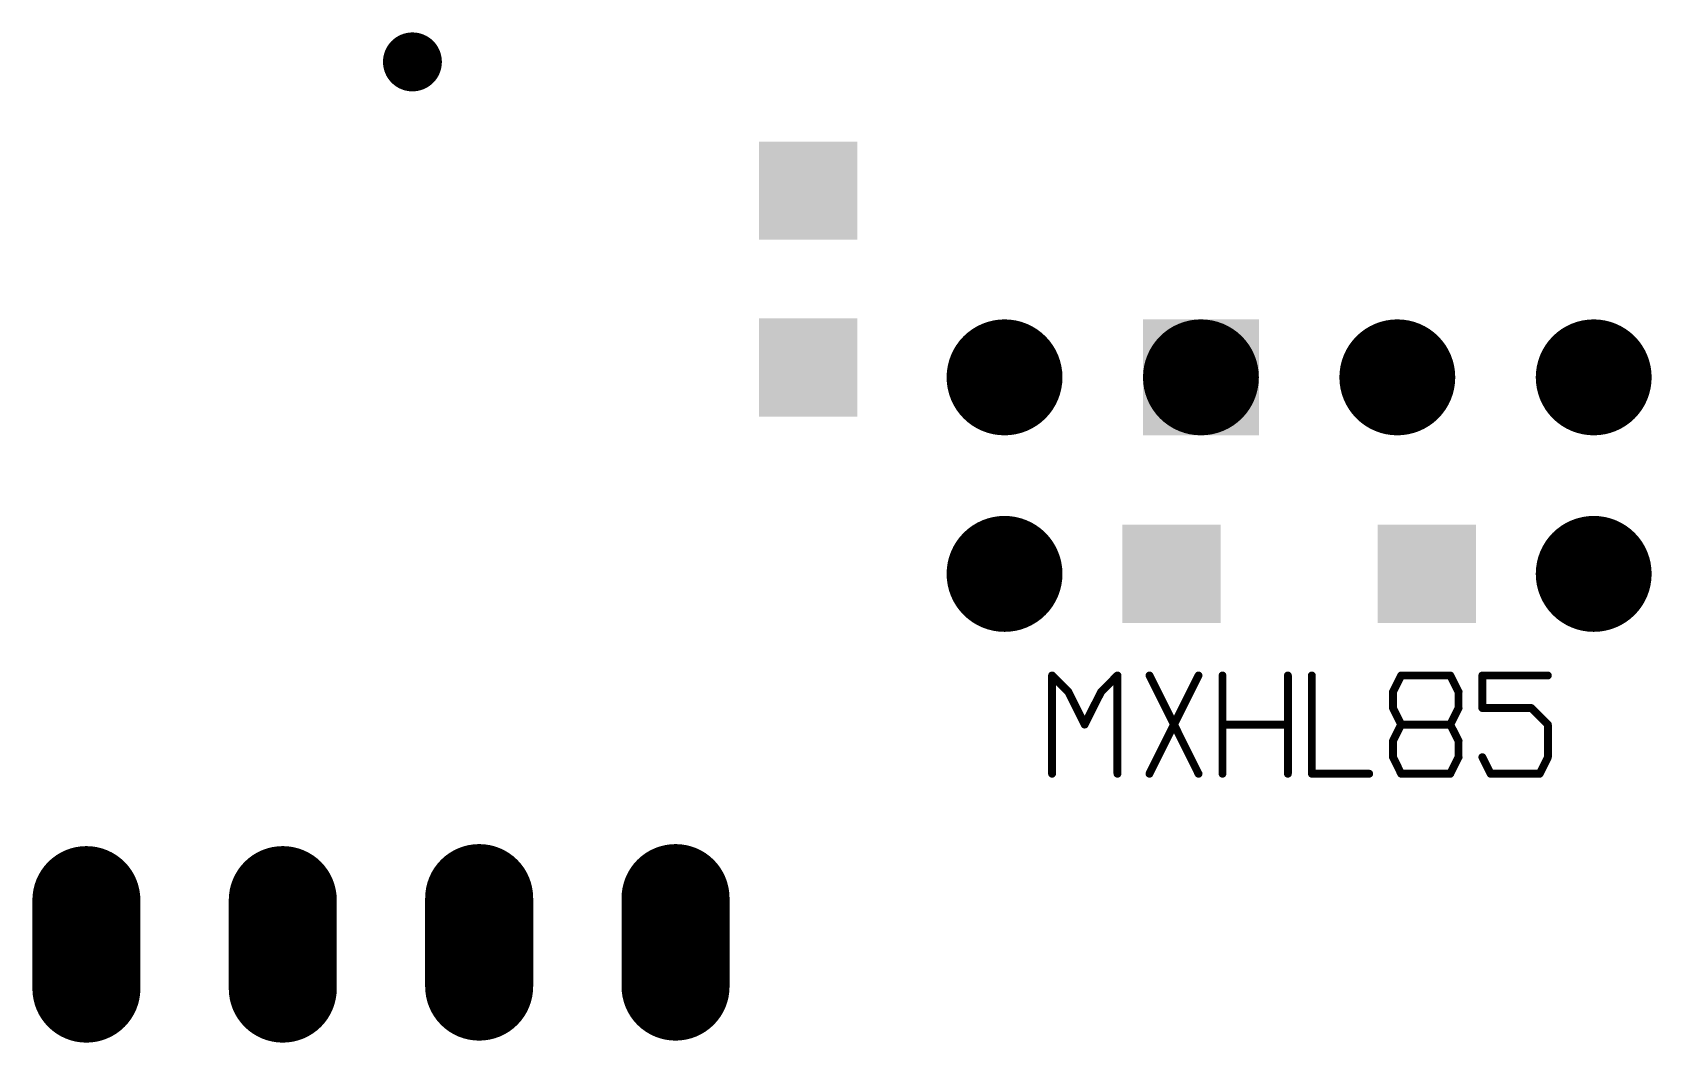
# Model space of a CAD drawing. Header units: millimetres. Extents: x 451 to 799, y 260 to 388.
# Drawn here: x 734.73 to 755.67, y 357.31 to 370.37 of the extents above; entities that cross this region are included whole.
import ezdxf

# ---------------------------------------------------------------- set-up
doc = ezdxf.new("R2010")
doc.units = ezdxf.units.MM
for name, color, linetype in [('3_A_', 4, 'Continuous'), ('4_A_', 54, 'Continuous'), ('5_A_', 7, 'Continuous'), ('8_A_', 3, 'Continuous')]:
    doc.layers.add(name, color=color, linetype=linetype)

# ---------------------------------------------------------------- blocks, each defined once
blk = doc.blocks.new('D10OBLONG1_397X2_54', base_point=(0.6985, 1.27))
blk.add_lwpolyline([(0.34925, 0.6985, 0.6985, 0.6985, 1), (1.04775, 0.6985, 0.6985, 0.6985, 0), (1.04775, 1.8415, 0.6985, 0.6985, 1), (0.34925, 1.8415, 0.6985, 0.6985, 0), (0.34925, 0.6985, 0.6985, 0.6985, 0)], format="xyseb")
blk = doc.blocks.new('D24ROUND1_4986X1_4986')
blk.add_lwpolyline([(0.37465, 0, 0.7493, 0.7493, 1), (-0.37465, 0, 0.7493, 0.7493, 1), (0.37465, 0, 0.7493, 0.7493, 0)], format="xyseb")
blk = doc.blocks.new('D35ROUND0_762X0_762')
blk.add_lwpolyline([(0.1905, 0, 0.381, 0.381, 1), (-0.1905, 0, 0.381, 0.381, 1), (0.1905, 0, 0.381, 0.381, 0)], format="xyseb")
blk = doc.blocks.new('D16SQUARE1_27X1_27')
blk.add_solid([(-0.635, -0.635), (0.635, -0.635), (-0.635, 0.635), (0.635, 0.635)])
blk = doc.blocks.new('D41SQUARE1_4986X1_4986')
blk.add_solid([(-0.7493, -0.7493), (0.7493, -0.7493), (-0.7493, 0.7493), (0.7493, 0.7493)])
blk = doc.blocks.new('D47ROUND0_381X0_381')
blk.add_lwpolyline([(0.09525, 0, 0.1905, 0.1905, 1), (-0.09525, 0, 0.1905, 0.1905, 1), (0.09525, 0, 0.1905, 0.1905, 0)], format="xyseb")

msp = doc.modelspace()

# ---------------------------------------------------------------- linework, layer by layer
at = {"layer": '5_A_'}
for points in [[(748.128, 361.843, 0.102, 0.102, 0), (747.917, 362.054, 0.102, 0.102, 0)], [(747.917, 362.054, 0.102, 0.102, 0), (747.917, 360.784, 0.102, 0.102, 0)], [(748.763, 362.054, 0.102, 0.102, 0), (748.552, 361.843, 0.102, 0.102, 0)], [(748.763, 360.784, 0.102, 0.102, 0), (748.763, 362.054, 0.102, 0.102, 0)], [(749.812, 360.784, 0.102, 0.102, 0), (749.177, 362.054, 0.102, 0.102, 0)], [(749.812, 362.054, 0.102, 0.102, 0), (749.177, 360.784, 0.102, 0.102, 0)], [(750.122, 360.784, 0.102, 0.102, 0), (750.122, 362.054, 0.102, 0.102, 0)], [(750.968, 360.784, 0.102, 0.102, 0), (750.968, 362.054, 0.102, 0.102, 0)], [(751.278, 360.784, 0.102, 0.102, 0), (751.278, 362.054, 0.102, 0.102, 0)], [(752.433, 362.054, 0.102, 0.102, 0), (752.327, 361.843, 0.102, 0.102, 0)], [(753.068, 362.054, 0.102, 0.102, 0), (752.433, 362.054, 0.102, 0.102, 0)], [(753.175, 361.843, 0.102, 0.102, 0), (753.068, 362.054, 0.102, 0.102, 0)], [(753.482, 361.633, 0.102, 0.102, 0), (753.482, 362.054, 0.102, 0.102, 0)], [(753.482, 362.054, 0.102, 0.102, 0), (754.331, 362.054, 0.102, 0.102, 0)], [(748.339, 361.419, 0.102, 0.102, 0), (748.128, 361.843, 0.102, 0.102, 0)], [(748.552, 361.843, 0.102, 0.102, 0), (748.339, 361.419, 0.102, 0.102, 0)], [(752.327, 361.843, 0.102, 0.102, 0), (752.327, 361.633, 0.102, 0.102, 0)], [(753.175, 361.633, 0.102, 0.102, 0), (753.175, 361.843, 0.102, 0.102, 0)], [(752.327, 361.633, 0.102, 0.102, 0), (752.433, 361.419, 0.102, 0.102, 0)], [(753.068, 361.419, 0.102, 0.102, 0), (753.175, 361.633, 0.102, 0.102, 0)], [(754.117, 361.633, 0.102, 0.102, 0), (753.482, 361.633, 0.102, 0.102, 0)], [(754.331, 361.419, 0.102, 0.102, 0), (754.117, 361.633, 0.102, 0.102, 0)], [(750.968, 361.419, 0.102, 0.102, 0), (750.122, 361.419, 0.102, 0.102, 0)], [(752.327, 361.208, 0.102, 0.102, 0), (752.433, 361.419, 0.102, 0.102, 0)], [(752.433, 361.419, 0.102, 0.102, 0), (753.068, 361.419, 0.102, 0.102, 0)], [(753.068, 361.419, 0.102, 0.102, 0), (753.175, 361.208, 0.102, 0.102, 0)], [(754.331, 360.998, 0.102, 0.102, 0), (754.331, 361.419, 0.102, 0.102, 0)], [(752.327, 360.998, 0.102, 0.102, 0), (752.327, 361.208, 0.102, 0.102, 0)], [(753.175, 361.208, 0.102, 0.102, 0), (753.175, 360.998, 0.102, 0.102, 0)], [(752.433, 360.784, 0.102, 0.102, 0), (752.327, 360.998, 0.102, 0.102, 0)], [(753.175, 360.998, 0.102, 0.102, 0), (753.068, 360.784, 0.102, 0.102, 0)], [(753.482, 360.998, 0.102, 0.102, 0), (753.589, 360.784, 0.102, 0.102, 0)], [(754.224, 360.784, 0.102, 0.102, 0), (754.331, 360.998, 0.102, 0.102, 0)], [(752.019, 360.784, 0.102, 0.102, 0), (751.278, 360.784, 0.102, 0.102, 0)], [(753.068, 360.784, 0.102, 0.102, 0), (752.433, 360.784, 0.102, 0.102, 0)], [(753.589, 360.784, 0.102, 0.102, 0), (754.224, 360.784, 0.102, 0.102, 0)]]:
    msp.add_lwpolyline(points, format="xyseb", dxfattribs=at)
for points in [[(747.892, 362.054, 0.0508, 0.0508, 1), (747.943, 362.054, 0.0508, 0.0508, 1), (747.892, 362.054, 0.0508, 0.0508, 0)], [(747.892, 362.054, 0.0508, 0.0508, 1), (747.943, 362.054, 0.0508, 0.0508, 1), (747.892, 362.054, 0.0508, 0.0508, 0)], [(747.892, 362.054, 0.0508, 0.0508, 1), (747.943, 362.054, 0.0508, 0.0508, 1), (747.892, 362.054, 0.0508, 0.0508, 0)], [(748.738, 362.054, 0.0508, 0.0508, 1), (748.789, 362.054, 0.0508, 0.0508, 1), (748.738, 362.054, 0.0508, 0.0508, 0)], [(748.738, 362.054, 0.0508, 0.0508, 1), (748.789, 362.054, 0.0508, 0.0508, 1), (748.738, 362.054, 0.0508, 0.0508, 0)], [(748.738, 362.054, 0.0508, 0.0508, 1), (748.789, 362.054, 0.0508, 0.0508, 1), (748.738, 362.054, 0.0508, 0.0508, 0)], [(749.152, 362.054, 0.0508, 0.0508, 1), (749.203, 362.054, 0.0508, 0.0508, 1), (749.152, 362.054, 0.0508, 0.0508, 0)], [(749.152, 362.054, 0.0508, 0.0508, 1), (749.203, 362.054, 0.0508, 0.0508, 1), (749.152, 362.054, 0.0508, 0.0508, 0)], [(749.787, 362.054, 0.0508, 0.0508, 1), (749.838, 362.054, 0.0508, 0.0508, 1), (749.787, 362.054, 0.0508, 0.0508, 0)], [(750.097, 362.054, 0.0508, 0.0508, 1), (750.147, 362.054, 0.0508, 0.0508, 1), (750.097, 362.054, 0.0508, 0.0508, 0)], [(750.097, 362.054, 0.0508, 0.0508, 1), (750.147, 362.054, 0.0508, 0.0508, 1), (750.097, 362.054, 0.0508, 0.0508, 0)], [(750.942, 362.054, 0.0508, 0.0508, 1), (750.993, 362.054, 0.0508, 0.0508, 1), (750.942, 362.054, 0.0508, 0.0508, 0)], [(750.942, 362.054, 0.0508, 0.0508, 1), (750.993, 362.054, 0.0508, 0.0508, 1), (750.942, 362.054, 0.0508, 0.0508, 0)], [(751.252, 362.054, 0.0508, 0.0508, 1), (751.303, 362.054, 0.0508, 0.0508, 1), (751.252, 362.054, 0.0508, 0.0508, 0)], [(751.252, 362.054, 0.0508, 0.0508, 1), (751.303, 362.054, 0.0508, 0.0508, 1), (751.252, 362.054, 0.0508, 0.0508, 0)], [(752.408, 362.054, 0.0508, 0.0508, 1), (752.459, 362.054, 0.0508, 0.0508, 1), (752.408, 362.054, 0.0508, 0.0508, 0)], [(752.408, 362.054, 0.0508, 0.0508, 1), (752.459, 362.054, 0.0508, 0.0508, 1), (752.408, 362.054, 0.0508, 0.0508, 0)], [(752.408, 362.054, 0.0508, 0.0508, 1), (752.459, 362.054, 0.0508, 0.0508, 1), (752.408, 362.054, 0.0508, 0.0508, 0)], [(753.043, 362.054, 0.0508, 0.0508, 1), (753.094, 362.054, 0.0508, 0.0508, 1), (753.043, 362.054, 0.0508, 0.0508, 0)], [(753.043, 362.054, 0.0508, 0.0508, 1), (753.094, 362.054, 0.0508, 0.0508, 1), (753.043, 362.054, 0.0508, 0.0508, 0)], [(753.043, 362.054, 0.0508, 0.0508, 1), (753.094, 362.054, 0.0508, 0.0508, 1), (753.043, 362.054, 0.0508, 0.0508, 0)], [(753.457, 362.054, 0.0508, 0.0508, 1), (753.508, 362.054, 0.0508, 0.0508, 1), (753.457, 362.054, 0.0508, 0.0508, 0)], [(753.457, 362.054, 0.0508, 0.0508, 1), (753.508, 362.054, 0.0508, 0.0508, 1), (753.457, 362.054, 0.0508, 0.0508, 0)], [(753.457, 362.054, 0.0508, 0.0508, 1), (753.508, 362.054, 0.0508, 0.0508, 1), (753.457, 362.054, 0.0508, 0.0508, 0)], [(754.305, 362.054, 0.0508, 0.0508, 1), (754.356, 362.054, 0.0508, 0.0508, 1), (754.305, 362.054, 0.0508, 0.0508, 0)], [(754.305, 362.054, 0.0508, 0.0508, 1), (754.356, 362.054, 0.0508, 0.0508, 1), (754.305, 362.054, 0.0508, 0.0508, 0)], [(748.103, 361.843, 0.0508, 0.0508, 1), (748.154, 361.843, 0.0508, 0.0508, 1), (748.103, 361.843, 0.0508, 0.0508, 0)], [(748.103, 361.843, 0.0508, 0.0508, 1), (748.154, 361.843, 0.0508, 0.0508, 1), (748.103, 361.843, 0.0508, 0.0508, 0)], [(748.103, 361.843, 0.0508, 0.0508, 1), (748.154, 361.843, 0.0508, 0.0508, 1), (748.103, 361.843, 0.0508, 0.0508, 0)], [(748.527, 361.843, 0.0508, 0.0508, 1), (748.578, 361.843, 0.0508, 0.0508, 1), (748.527, 361.843, 0.0508, 0.0508, 0)], [(748.527, 361.843, 0.0508, 0.0508, 1), (748.578, 361.843, 0.0508, 0.0508, 1), (748.527, 361.843, 0.0508, 0.0508, 0)], [(748.527, 361.843, 0.0508, 0.0508, 1), (748.578, 361.843, 0.0508, 0.0508, 1), (748.527, 361.843, 0.0508, 0.0508, 0)], [(752.301, 361.843, 0.0508, 0.0508, 1), (752.352, 361.843, 0.0508, 0.0508, 1), (752.301, 361.843, 0.0508, 0.0508, 0)], [(752.301, 361.843, 0.0508, 0.0508, 1), (752.352, 361.843, 0.0508, 0.0508, 1), (752.301, 361.843, 0.0508, 0.0508, 0)], [(752.301, 361.843, 0.0508, 0.0508, 1), (752.352, 361.843, 0.0508, 0.0508, 1), (752.301, 361.843, 0.0508, 0.0508, 0)], [(753.15, 361.843, 0.0508, 0.0508, 1), (753.201, 361.843, 0.0508, 0.0508, 1), (753.15, 361.843, 0.0508, 0.0508, 0)], [(753.15, 361.843, 0.0508, 0.0508, 1), (753.201, 361.843, 0.0508, 0.0508, 1), (753.15, 361.843, 0.0508, 0.0508, 0)], [(753.15, 361.843, 0.0508, 0.0508, 1), (753.201, 361.843, 0.0508, 0.0508, 1), (753.15, 361.843, 0.0508, 0.0508, 0)], [(752.301, 361.633, 0.0508, 0.0508, 1), (752.352, 361.633, 0.0508, 0.0508, 1), (752.301, 361.633, 0.0508, 0.0508, 0)], [(752.301, 361.633, 0.0508, 0.0508, 1), (752.352, 361.633, 0.0508, 0.0508, 1), (752.301, 361.633, 0.0508, 0.0508, 0)], [(752.301, 361.633, 0.0508, 0.0508, 1), (752.352, 361.633, 0.0508, 0.0508, 1), (752.301, 361.633, 0.0508, 0.0508, 0)], [(753.15, 361.633, 0.0508, 0.0508, 1), (753.201, 361.633, 0.0508, 0.0508, 1), (753.15, 361.633, 0.0508, 0.0508, 0)], [(753.15, 361.633, 0.0508, 0.0508, 1), (753.201, 361.633, 0.0508, 0.0508, 1), (753.15, 361.633, 0.0508, 0.0508, 0)], [(753.15, 361.633, 0.0508, 0.0508, 1), (753.201, 361.633, 0.0508, 0.0508, 1), (753.15, 361.633, 0.0508, 0.0508, 0)], [(753.457, 361.633, 0.0508, 0.0508, 1), (753.508, 361.633, 0.0508, 0.0508, 1), (753.457, 361.633, 0.0508, 0.0508, 0)], [(753.457, 361.633, 0.0508, 0.0508, 1), (753.508, 361.633, 0.0508, 0.0508, 1), (753.457, 361.633, 0.0508, 0.0508, 0)], [(753.457, 361.633, 0.0508, 0.0508, 1), (753.508, 361.633, 0.0508, 0.0508, 1), (753.457, 361.633, 0.0508, 0.0508, 0)], [(754.092, 361.633, 0.0508, 0.0508, 1), (754.143, 361.633, 0.0508, 0.0508, 1), (754.092, 361.633, 0.0508, 0.0508, 0)], [(754.092, 361.633, 0.0508, 0.0508, 1), (754.143, 361.633, 0.0508, 0.0508, 1), (754.092, 361.633, 0.0508, 0.0508, 0)], [(754.092, 361.633, 0.0508, 0.0508, 1), (754.143, 361.633, 0.0508, 0.0508, 1), (754.092, 361.633, 0.0508, 0.0508, 0)], [(748.314, 361.419, 0.0508, 0.0508, 1), (748.364, 361.419, 0.0508, 0.0508, 1), (748.314, 361.419, 0.0508, 0.0508, 0)], [(748.314, 361.419, 0.0508, 0.0508, 1), (748.364, 361.419, 0.0508, 0.0508, 1), (748.314, 361.419, 0.0508, 0.0508, 0)], [(748.314, 361.419, 0.0508, 0.0508, 1), (748.364, 361.419, 0.0508, 0.0508, 1), (748.314, 361.419, 0.0508, 0.0508, 0)], [(750.097, 361.419, 0.0508, 0.0508, 1), (750.147, 361.419, 0.0508, 0.0508, 1), (750.097, 361.419, 0.0508, 0.0508, 0)], [(750.097, 361.419, 0.0508, 0.0508, 1), (750.147, 361.419, 0.0508, 0.0508, 1), (750.097, 361.419, 0.0508, 0.0508, 0)], [(750.942, 361.419, 0.0508, 0.0508, 1), (750.993, 361.419, 0.0508, 0.0508, 1), (750.942, 361.419, 0.0508, 0.0508, 0)], [(752.408, 361.419, 0.0508, 0.0508, 1), (752.459, 361.419, 0.0508, 0.0508, 1), (752.408, 361.419, 0.0508, 0.0508, 0)], [(752.408, 361.419, 0.0508, 0.0508, 1), (752.459, 361.419, 0.0508, 0.0508, 1), (752.408, 361.419, 0.0508, 0.0508, 0)], [(752.408, 361.419, 0.0508, 0.0508, 1), (752.459, 361.419, 0.0508, 0.0508, 1), (752.408, 361.419, 0.0508, 0.0508, 0)], [(752.408, 361.419, 0.0508, 0.0508, 1), (752.459, 361.419, 0.0508, 0.0508, 1), (752.408, 361.419, 0.0508, 0.0508, 0)], [(752.408, 361.419, 0.0508, 0.0508, 1), (752.459, 361.419, 0.0508, 0.0508, 1), (752.408, 361.419, 0.0508, 0.0508, 0)], [(753.043, 361.419, 0.0508, 0.0508, 1), (753.094, 361.419, 0.0508, 0.0508, 1), (753.043, 361.419, 0.0508, 0.0508, 0)], [(753.043, 361.419, 0.0508, 0.0508, 1), (753.094, 361.419, 0.0508, 0.0508, 1), (753.043, 361.419, 0.0508, 0.0508, 0)], [(753.043, 361.419, 0.0508, 0.0508, 1), (753.094, 361.419, 0.0508, 0.0508, 1), (753.043, 361.419, 0.0508, 0.0508, 0)], [(753.043, 361.419, 0.0508, 0.0508, 1), (753.094, 361.419, 0.0508, 0.0508, 1), (753.043, 361.419, 0.0508, 0.0508, 0)], [(754.305, 361.419, 0.0508, 0.0508, 1), (754.356, 361.419, 0.0508, 0.0508, 1), (754.305, 361.419, 0.0508, 0.0508, 0)], [(754.305, 361.419, 0.0508, 0.0508, 1), (754.356, 361.419, 0.0508, 0.0508, 1), (754.305, 361.419, 0.0508, 0.0508, 0)], [(754.305, 361.419, 0.0508, 0.0508, 1), (754.356, 361.419, 0.0508, 0.0508, 1), (754.305, 361.419, 0.0508, 0.0508, 0)], [(752.301, 361.208, 0.0508, 0.0508, 1), (752.352, 361.208, 0.0508, 0.0508, 1), (752.301, 361.208, 0.0508, 0.0508, 0)], [(752.301, 361.208, 0.0508, 0.0508, 1), (752.352, 361.208, 0.0508, 0.0508, 1), (752.301, 361.208, 0.0508, 0.0508, 0)], [(752.301, 361.208, 0.0508, 0.0508, 1), (752.352, 361.208, 0.0508, 0.0508, 1), (752.301, 361.208, 0.0508, 0.0508, 0)], [(753.15, 361.208, 0.0508, 0.0508, 1), (753.201, 361.208, 0.0508, 0.0508, 1), (753.15, 361.208, 0.0508, 0.0508, 0)], [(753.15, 361.208, 0.0508, 0.0508, 1), (753.201, 361.208, 0.0508, 0.0508, 1), (753.15, 361.208, 0.0508, 0.0508, 0)], [(753.15, 361.208, 0.0508, 0.0508, 1), (753.201, 361.208, 0.0508, 0.0508, 1), (753.15, 361.208, 0.0508, 0.0508, 0)], [(752.301, 360.998, 0.0508, 0.0508, 1), (752.352, 360.998, 0.0508, 0.0508, 1), (752.301, 360.998, 0.0508, 0.0508, 0)], [(752.301, 360.998, 0.0508, 0.0508, 1), (752.352, 360.998, 0.0508, 0.0508, 1), (752.301, 360.998, 0.0508, 0.0508, 0)], [(752.301, 360.998, 0.0508, 0.0508, 1), (752.352, 360.998, 0.0508, 0.0508, 1), (752.301, 360.998, 0.0508, 0.0508, 0)], [(753.15, 360.998, 0.0508, 0.0508, 1), (753.201, 360.998, 0.0508, 0.0508, 1), (753.15, 360.998, 0.0508, 0.0508, 0)], [(753.15, 360.998, 0.0508, 0.0508, 1), (753.201, 360.998, 0.0508, 0.0508, 1), (753.15, 360.998, 0.0508, 0.0508, 0)], [(753.15, 360.998, 0.0508, 0.0508, 1), (753.201, 360.998, 0.0508, 0.0508, 1), (753.15, 360.998, 0.0508, 0.0508, 0)], [(753.457, 360.998, 0.0508, 0.0508, 1), (753.508, 360.998, 0.0508, 0.0508, 1), (753.457, 360.998, 0.0508, 0.0508, 0)], [(754.305, 360.998, 0.0508, 0.0508, 1), (754.356, 360.998, 0.0508, 0.0508, 1), (754.305, 360.998, 0.0508, 0.0508, 0)], [(754.305, 360.998, 0.0508, 0.0508, 1), (754.356, 360.998, 0.0508, 0.0508, 1), (754.305, 360.998, 0.0508, 0.0508, 0)], [(754.305, 360.998, 0.0508, 0.0508, 1), (754.356, 360.998, 0.0508, 0.0508, 1), (754.305, 360.998, 0.0508, 0.0508, 0)], [(747.892, 360.784, 0.0508, 0.0508, 1), (747.943, 360.784, 0.0508, 0.0508, 1), (747.892, 360.784, 0.0508, 0.0508, 0)], [(747.892, 360.784, 0.0508, 0.0508, 1), (747.943, 360.784, 0.0508, 0.0508, 1), (747.892, 360.784, 0.0508, 0.0508, 0)], [(748.738, 360.784, 0.0508, 0.0508, 1), (748.789, 360.784, 0.0508, 0.0508, 1), (748.738, 360.784, 0.0508, 0.0508, 0)], [(749.152, 360.784, 0.0508, 0.0508, 1), (749.203, 360.784, 0.0508, 0.0508, 1), (749.152, 360.784, 0.0508, 0.0508, 0)], [(749.152, 360.784, 0.0508, 0.0508, 1), (749.203, 360.784, 0.0508, 0.0508, 1), (749.152, 360.784, 0.0508, 0.0508, 0)], [(749.787, 360.784, 0.0508, 0.0508, 1), (749.838, 360.784, 0.0508, 0.0508, 1), (749.787, 360.784, 0.0508, 0.0508, 0)], [(750.097, 360.784, 0.0508, 0.0508, 1), (750.147, 360.784, 0.0508, 0.0508, 1), (750.097, 360.784, 0.0508, 0.0508, 0)], [(750.942, 360.784, 0.0508, 0.0508, 1), (750.993, 360.784, 0.0508, 0.0508, 1), (750.942, 360.784, 0.0508, 0.0508, 0)], [(751.252, 360.784, 0.0508, 0.0508, 1), (751.303, 360.784, 0.0508, 0.0508, 1), (751.252, 360.784, 0.0508, 0.0508, 0)], [(751.252, 360.784, 0.0508, 0.0508, 1), (751.303, 360.784, 0.0508, 0.0508, 1), (751.252, 360.784, 0.0508, 0.0508, 0)], [(751.252, 360.784, 0.0508, 0.0508, 1), (751.303, 360.784, 0.0508, 0.0508, 1), (751.252, 360.784, 0.0508, 0.0508, 0)], [(751.994, 360.784, 0.0508, 0.0508, 1), (752.045, 360.784, 0.0508, 0.0508, 1), (751.994, 360.784, 0.0508, 0.0508, 0)], [(752.408, 360.784, 0.0508, 0.0508, 1), (752.459, 360.784, 0.0508, 0.0508, 1), (752.408, 360.784, 0.0508, 0.0508, 0)], [(752.408, 360.784, 0.0508, 0.0508, 1), (752.459, 360.784, 0.0508, 0.0508, 1), (752.408, 360.784, 0.0508, 0.0508, 0)], [(752.408, 360.784, 0.0508, 0.0508, 1), (752.459, 360.784, 0.0508, 0.0508, 1), (752.408, 360.784, 0.0508, 0.0508, 0)], [(753.043, 360.784, 0.0508, 0.0508, 1), (753.094, 360.784, 0.0508, 0.0508, 1), (753.043, 360.784, 0.0508, 0.0508, 0)], [(753.043, 360.784, 0.0508, 0.0508, 1), (753.094, 360.784, 0.0508, 0.0508, 1), (753.043, 360.784, 0.0508, 0.0508, 0)], [(753.043, 360.784, 0.0508, 0.0508, 1), (753.094, 360.784, 0.0508, 0.0508, 1), (753.043, 360.784, 0.0508, 0.0508, 0)], [(753.564, 360.784, 0.0508, 0.0508, 1), (753.615, 360.784, 0.0508, 0.0508, 1), (753.564, 360.784, 0.0508, 0.0508, 0)], [(753.564, 360.784, 0.0508, 0.0508, 1), (753.615, 360.784, 0.0508, 0.0508, 1), (753.564, 360.784, 0.0508, 0.0508, 0)], [(753.564, 360.784, 0.0508, 0.0508, 1), (753.615, 360.784, 0.0508, 0.0508, 1), (753.564, 360.784, 0.0508, 0.0508, 0)], [(754.199, 360.784, 0.0508, 0.0508, 1), (754.25, 360.784, 0.0508, 0.0508, 1), (754.199, 360.784, 0.0508, 0.0508, 0)], [(754.199, 360.784, 0.0508, 0.0508, 1), (754.25, 360.784, 0.0508, 0.0508, 1), (754.199, 360.784, 0.0508, 0.0508, 0)], [(754.199, 360.784, 0.0508, 0.0508, 1), (754.25, 360.784, 0.0508, 0.0508, 1), (754.199, 360.784, 0.0508, 0.0508, 0)]]:
    msp.add_lwpolyline(points, format="xyseb", close=True, dxfattribs=at)

# ---------------------------------------------------------------- block references
at = {"layer": '3_A_'}
for name, p in [('D35ROUND0_762X0_762', (739.645, 369.984)), ('D24ROUND1_4986X1_4986', (747.303, 365.907)), ('D24ROUND1_4986X1_4986', (749.843, 365.907)), ('D24ROUND1_4986X1_4986', (752.383, 365.907)), ('D24ROUND1_4986X1_4986', (754.923, 365.907)), ('D24ROUND1_4986X1_4986', (747.303, 363.367)), ('D24ROUND1_4986X1_4986', (754.923, 363.367)), ('D10OBLONG1_397X2_54', (735.428, 358.579)), ('D10OBLONG1_397X2_54', (737.968, 358.579)), ('D10OBLONG1_397X2_54', (740.508, 358.605)), ('D10OBLONG1_397X2_54', (743.048, 358.605))]:
    msp.add_blockref(name, p, dxfattribs=at)
at = {"layer": '4_A_'}
for name, p in [('D35ROUND0_762X0_762', (739.645, 369.984)), ('D16SQUARE1_27X1_27', (744.763, 368.32)), ('D16SQUARE1_27X1_27', (744.763, 366.034)), ('D24ROUND1_4986X1_4986', (747.303, 365.907)), ('D41SQUARE1_4986X1_4986', (749.843, 365.907)), ('D24ROUND1_4986X1_4986', (752.383, 365.907)), ('D24ROUND1_4986X1_4986', (754.923, 365.907)), ('D24ROUND1_4986X1_4986', (747.303, 363.367)), ('D16SQUARE1_27X1_27', (749.462, 363.367)), ('D16SQUARE1_27X1_27', (752.764, 363.367)), ('D24ROUND1_4986X1_4986', (754.923, 363.367)), ('D10OBLONG1_397X2_54', (735.428, 358.579)), ('D10OBLONG1_397X2_54', (737.968, 358.579)), ('D10OBLONG1_397X2_54', (740.508, 358.605)), ('D10OBLONG1_397X2_54', (743.048, 358.605))]:
    msp.add_blockref(name, p, dxfattribs=at)
at = {"layer": '8_A_'}
msp.add_blockref('D47ROUND0_381X0_381', (739.645, 369.984), dxfattribs=at)

doc.saveas('drawing.dxf')
